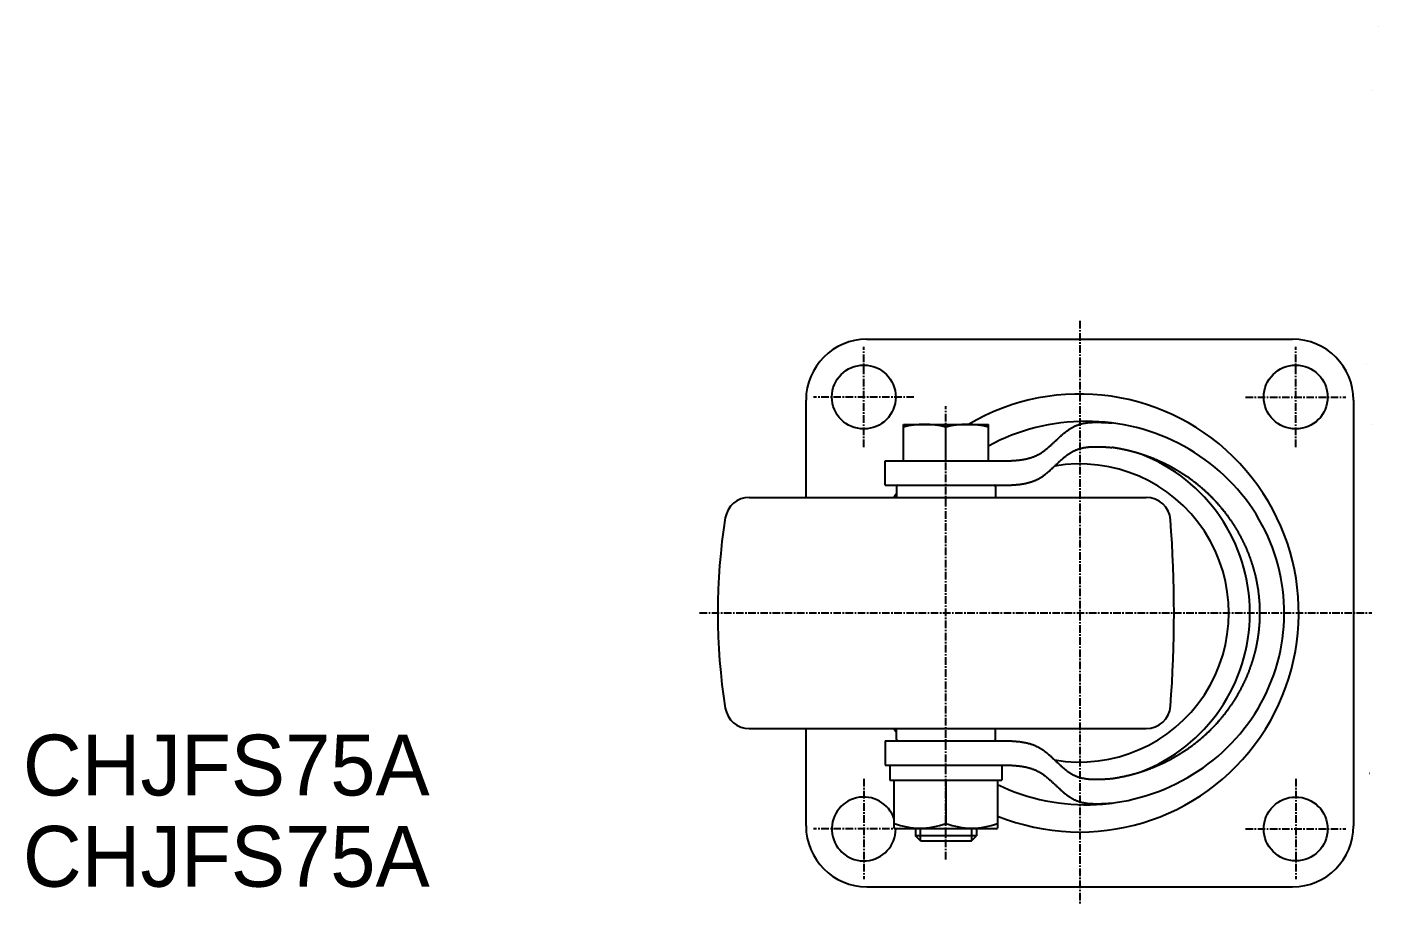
# Model space of a CAD drawing. Extents: x -2184 to -1961, y -355 to 53.
# Drawn here: x -2182.9 to -1960.8, y -354.9 to -210.6 of the extents above; entities that cross this region are included whole.
import ezdxf

# ---------------------------------------------------------------- set-up
doc = ezdxf.new("R2010")
doc.units = 0
doc.linetypes.add('CENTER', pattern=[2, 1.25, -0.25, 0.25, -0.25])
doc.layers.get('0').update_dxf_attribs({"linetype": 'CONTINUOUS'})
doc.layers.add('CENTER', color=1, linetype='CENTER')

msp = doc.modelspace()

# ---------------------------------------------------------------- linework, layer by layer
at = {"color": 7, "linetype": 'CONTINUOUS'}
for p, q in [((-2044.83, -261.95), (-1974.83, -261.95)), ((-2054.83, -287.95), (-2054.83, -271.95)), ((-1964.83, -271.95), (-1964.83, -341.95)), ((-2038.83, -275.95), (-2024.83, -275.95)), ((-2038.83, -275.95), (-2024.83, -275.95)), ((-2038.83, -281.95), (-2038.83, -275.95)), ((-2031.83, -281.95), (-2031.83, -276.38)), ((-2024.83, -281.95), (-2024.83, -275.95)), ((-2041.83, -281.95), (-2023.24, -281.95)), ((-2041.83, -285.95), (-2041.83, -281.95)), ((-2041.83, -285.95), (-2023.24, -285.95)), ((-2039.98, -286.15), (-2039.98, -287.95)), ((-2023.68, -286.15), (-2023.68, -287.95)), ((-2064.15, -287.95), (-1998.9, -287.95)), ((-2064.15, -325.95), (-1998.9, -325.95)), ((-2054.83, -341.95), (-2054.83, -325.95)), ((-2039.98, -327.75), (-2039.98, -325.95)), ((-2023.68, -327.75), (-2023.68, -325.95)), ((-2041.83, -327.95), (-2023.24, -327.95)), ((-2041.83, -327.95), (-2041.83, -331.95)), ((-2041.83, -331.95), (-2023.24, -331.95)), ((-2041.03, -331.95), (-2041.03, -334.45)), ((-2022.63, -331.95), (-2022.63, -334.45)), ((-2041.03, -334.45), (-2022.63, -334.45)), ((-2040.33, -342.3), (-2040.33, -334.45)), ((-2031.83, -334.45), (-2031.83, -341.54)), ((-2023.33, -334.45), (-2023.33, -342.3)), ((-2040.08, -342.45), (-2040.33, -342.3)), ((-2023.58, -342.45), (-2040.08, -342.45)), ((-2036.83, -342.45), (-2036.83, -343.57)), ((-2026.83, -343.57), (-2036.83, -343.57)), ((-2035.95, -344.45), (-2036.83, -343.57)), ((-2027.7, -344.45), (-2026.83, -343.57)), ((-2026.83, -342.45), (-2026.83, -343.57)), ((-2023.58, -342.45), (-2023.33, -342.3)), ((-2027.7, -344.45), (-2035.95, -344.45)), ((-2044.83, -351.95), (-1974.83, -351.95))]:
    msp.add_line(p, q, dxfattribs=at)
at = {"color": 3, "linetype": 'CONTINUOUS'}
for p, q in [((-2036.01, -344.39), (-2036.01, -342.45)), ((-2027.64, -342.45), (-2027.64, -344.39))]:
    msp.add_line(p, q, dxfattribs=at)
at = {"color": 7, "linetype": 'CONTINUOUS'}
msp.add_polyline3d([(-2023.33, -335.17, 0), (-2022.38, -335.6, 0), (-2021.42, -336.01, 0), (-2020.45, -336.39, 0), (-2019.46, -336.73, 0), (-2018.46, -337.05, 0), (-2017.46, -337.33, 0), (-2016.44, -337.59, 0), (-2015.42, -337.81, 0), (-2014.39, -338, 0), (-2013.35, -338.16, 0), (-2012.31, -338.28, 0), (-2011.27, -338.37, 0), (-2010.22, -338.44, 0), (-2009.17, -338.46, 0), (-2008.13, -338.46, 0), (-2007.08, -338.42, 0), (-2006.03, -338.35, 0), (-2004.99, -338.25, 0), (-2003.95, -338.11, 0), (-2002.91, -337.95, 0), (-2001.89, -337.75, 0), (-2000.87, -337.52, 0), (-1999.85, -337.25, 0), (-1998.85, -336.96, 0), (-1997.86, -336.63, 0), (-1996.87, -336.28, 0), (-1995.9, -335.89, 0), (-1994.95, -335.48, 0), (-1994.01, -335.03, 0), (-1993.08, -334.56, 0), (-1992.17, -334.05, 0), (-1991.28, -333.52, 0), (-1990.4, -332.96, 0), (-1989.55, -332.38, 0), (-1988.71, -331.77, 0), (-1987.89, -331.13, 0), (-1987.1, -330.47, 0), (-1986.33, -329.78, 0), (-1985.58, -329.07, 0), (-1984.86, -328.33, 0), (-1984.16, -327.58, 0), (-1983.48, -326.8, 0), (-1982.84, -326.01, 0), (-1982.22, -325.19, 0), (-1981.62, -324.35, 0), (-1981.06, -323.5, 0), (-1980.52, -322.63, 0), (-1980.02, -321.74, 0), (-1979.54, -320.84, 0), (-1979.09, -319.92, 0), (-1978.67, -318.99, 0), (-1978.29, -318.05, 0), (-1977.94, -317.09, 0), (-1977.61, -316.13, 0), (-1977.33, -315.15, 0), (-1977.07, -314.17, 0), (-1976.84, -313.18, 0), (-1976.65, -312.19, 0), (-1976.5, -311.18, 0), (-1976.37, -310.18, 0), (-1976.28, -309.17, 0), (-1976.22, -308.15, 0), (-1976.2, -307.14, 0), (-1976.21, -306.13, 0), (-1976.26, -305.12, 0), (-1976.33, -304.1, 0), (-1976.44, -303.1, 0), (-1976.59, -302.09, 0), (-1976.77, -301.09, 0), (-1976.98, -300.1, 0), (-1977.22, -299.12, 0), (-1977.5, -298.14, 0), (-1977.81, -297.17, 0), (-1978.15, -296.21, 0), (-1978.52, -295.26, 0), (-1978.93, -294.33, 0), (-1979.36, -293.41, 0), (-1979.83, -292.5, 0), (-1980.33, -291.61, 0), (-1980.85, -290.73, 0), (-1981.4, -289.87, 0), (-1981.99, -289.02, 0), (-1982.6, -288.2, 0), (-1983.23, -287.39, 0), (-1983.9, -286.61, 0), (-1984.59, -285.85, 0), (-1985.3, -285.11, 0), (-1986.04, -284.38, 0), (-1986.8, -283.69, 0), (-1987.59, -283.02, 0), (-1988.4, -282.37, 0), (-1989.22, -281.75, 0), (-1990.07, -281.15, 0), (-1990.94, -280.58, 0), (-1991.83, -280.04, 0), (-1992.73, -279.53, 0), (-1993.65, -279.04, 0), (-1994.59, -278.59, 0), (-1995.54, -278.16, 0), (-1996.5, -277.76, 0), (-1997.48, -277.39, 0), (-1998.47, -277.06, 0), (-1999.47, -276.75, 0), (-2000.48, -276.48, 0), (-2001.5, -276.24, 0), (-2002.52, -276.02, 0), (-2003.55, -275.84, 0), (-2004.59, -275.7, 0), (-2005.63, -275.58, 0), (-2006.68, -275.5, 0), (-2007.73, -275.45, 0), (-2008.77, -275.43, 0), (-2009.82, -275.45, 0), (-2010.87, -275.5, 0), (-2011.92, -275.58, 0), (-2012.96, -275.69, 0), (-2014, -275.83, 0), (-2015.03, -276.01, 0), (-2016.05, -276.22, 0), (-2017.07, -276.46, 0), (-2018.08, -276.74, 0), (-2019.08, -277.04, 0), (-2020.07, -277.37, 0), (-2021.05, -277.74, 0), (-2022.02, -278.13, 0), (-2022.97, -278.56, 0), (-2023.91, -279.02, 0), (-2024.83, -279.5, 0)], dxfattribs=at)
at = {"color": 7}
for points in [[(-2023.24, -281.95, 0), (-2023.13, -281.95, 0), (-2023.01, -281.95, 0), (-2022.9, -281.95, 0), (-2022.79, -281.95, 0), (-2022.68, -281.94, 0), (-2022.56, -281.94, 0), (-2022.45, -281.94, 0), (-2022.34, -281.94, 0), (-2022.23, -281.94, 0), (-2022.11, -281.94, 0), (-2022, -281.94, 0), (-2021.89, -281.93, 0), (-2021.78, -281.93, 0), (-2021.67, -281.93, 0), (-2021.55, -281.93, 0), (-2021.44, -281.92, 0), (-2021.33, -281.92, 0), (-2021.22, -281.91, 0), (-2021.11, -281.91, 0), (-2021, -281.9, 0), (-2020.89, -281.9, 0), (-2020.78, -281.89, 0), (-2020.67, -281.88, 0), (-2020.56, -281.88, 0), (-2020.45, -281.87, 0), (-2020.34, -281.86, 0), (-2020.23, -281.85, 0), (-2020.12, -281.84, 0), (-2020.02, -281.83, 0), (-2019.91, -281.82, 0), (-2019.8, -281.81, 0), (-2019.69, -281.79, 0), (-2019.59, -281.78, 0), (-2019.48, -281.76, 0), (-2019.37, -281.75, 0), (-2019.27, -281.73, 0), (-2019.16, -281.71, 0), (-2019.06, -281.7, 0), (-2018.95, -281.68, 0), (-2018.85, -281.66, 0), (-2018.74, -281.64, 0), (-2018.64, -281.61, 0), (-2018.54, -281.59, 0), (-2018.43, -281.57, 0), (-2018.33, -281.54, 0), (-2018.23, -281.51, 0), (-2018.13, -281.49, 0), (-2018.03, -281.46, 0), (-2017.93, -281.43, 0), (-2017.83, -281.4, 0), (-2017.73, -281.37, 0), (-2017.63, -281.33, 0), (-2017.53, -281.3, 0), (-2017.43, -281.26, 0), (-2017.34, -281.22, 0), (-2017.24, -281.18, 0), (-2017.15, -281.14, 0), (-2017.05, -281.1, 0), (-2016.96, -281.06, 0), (-2016.86, -281.01, 0), (-2016.77, -280.97, 0), (-2016.68, -280.92, 0), (-2016.58, -280.87, 0), (-2016.49, -280.82, 0), (-2016.4, -280.77, 0), (-2016.31, -280.71, 0), (-2016.22, -280.66, 0), (-2016.13, -280.6, 0), (-2016.05, -280.54, 0), (-2015.96, -280.48, 0), (-2015.87, -280.42, 0), (-2015.78, -280.36, 0), (-2015.7, -280.3, 0), (-2015.61, -280.24, 0), (-2015.53, -280.17, 0), (-2015.44, -280.1, 0), (-2015.36, -280.04, 0), (-2015.27, -279.97, 0), (-2015.19, -279.9, 0), (-2015.11, -279.83, 0), (-2015.02, -279.76, 0), (-2014.94, -279.69, 0), (-2014.86, -279.62, 0), (-2014.78, -279.55, 0), (-2014.69, -279.48, 0), (-2014.61, -279.4, 0), (-2014.53, -279.33, 0), (-2014.45, -279.25, 0), (-2014.37, -279.18, 0), (-2014.29, -279.11, 0), (-2014.21, -279.03, 0), (-2014.13, -278.95, 0), (-2014.05, -278.88, 0), (-2013.97, -278.8, 0), (-2013.89, -278.73, 0), (-2013.81, -278.65, 0), (-2013.72, -278.58, 0), (-2013.64, -278.5, 0), (-2013.56, -278.43, 0), (-2013.48, -278.35, 0), (-2013.4, -278.27, 0), (-2013.32, -278.2, 0), (-2013.24, -278.12, 0), (-2013.16, -278.05, 0), (-2013.08, -277.98, 0), (-2013, -277.9, 0), (-2012.92, -277.83, 0), (-2012.84, -277.76, 0), (-2012.76, -277.69, 0), (-2012.67, -277.61, 0), (-2012.59, -277.54, 0), (-2012.51, -277.47, 0), (-2012.43, -277.4, 0), (-2012.34, -277.33, 0), (-2012.26, -277.27, 0), (-2012.18, -277.2, 0), (-2012.09, -277.13, 0), (-2012.01, -277.07, 0), (-2011.92, -277.01, 0), (-2011.84, -276.94, 0), (-2011.75, -276.88, 0), (-2011.67, -276.82, 0), (-2011.58, -276.76, 0), (-2011.49, -276.7, 0), (-2011.41, -276.65, 0), (-2011.32, -276.59, 0), (-2011.23, -276.54, 0), (-2011.14, -276.49, 0), (-2011.05, -276.43, 0), (-2010.96, -276.38, 0), (-2010.87, -276.34, 0), (-2010.78, -276.29, 0), (-2010.68, -276.25, 0), (-2010.59, -276.2, 0), (-2010.5, -276.16, 0), (-2010.4, -276.12, 0), (-2010.31, -276.08, 0), (-2010.21, -276.05, 0), (-2010.11, -276.01, 0), (-2010.02, -275.98, 0), (-2009.92, -275.95, 0), (-2009.82, -275.92, 0), (-2009.72, -275.89, 0), (-2009.62, -275.87, 0), (-2009.52, -275.84, 0), (-2009.42, -275.82, 0), (-2009.32, -275.8, 0), (-2009.22, -275.77, 0), (-2009.12, -275.75, 0), (-2009.01, -275.74, 0), (-2008.91, -275.72, 0), (-2008.81, -275.7, 0), (-2008.7, -275.69, 0), (-2008.6, -275.67, 0), (-2008.49, -275.66, 0), (-2008.39, -275.65, 0), (-2008.28, -275.64, 0), (-2008.17, -275.63, 0), (-2008.07, -275.62, 0), (-2007.96, -275.61, 0), (-2007.85, -275.61, 0), (-2007.74, -275.6, 0), (-2007.64, -275.6, 0), (-2007.53, -275.59, 0), (-2007.42, -275.59, 0), (-2007.31, -275.59, 0), (-2007.2, -275.59, 0), (-2007.09, -275.59, 0), (-2006.98, -275.59, 0), (-2006.87, -275.59, 0), (-2006.76, -275.59, 0), (-2006.65, -275.59, 0), (-2006.53, -275.6, 0), (-2006.42, -275.6, 0), (-2006.31, -275.6, 0), (-2006.2, -275.61, 0), (-2006.09, -275.61, 0), (-2005.98, -275.62, 0), (-2005.86, -275.62, 0), (-2005.75, -275.63, 0), (-2005.64, -275.63, 0), (-2005.52, -275.64, 0), (-2005.41, -275.65, 0), (-2005.3, -275.65, 0), (-2005.19, -275.66, 0), (-2005.07, -275.67, 0), (-2004.96, -275.68, 0), (-2004.85, -275.68, 0), (-2004.73, -275.69, 0), (-2004.62, -275.7, 0), (-2004.51, -275.71, 0)], [(-2023.24, -285.95, 0), (-2023.13, -285.95, 0), (-2023.01, -285.95, 0), (-2022.9, -285.95, 0), (-2022.79, -285.95, 0), (-2022.68, -285.94, 0), (-2022.56, -285.94, 0), (-2022.45, -285.94, 0), (-2022.34, -285.94, 0), (-2022.23, -285.94, 0), (-2022.12, -285.94, 0), (-2022.01, -285.94, 0), (-2021.89, -285.93, 0), (-2021.78, -285.93, 0), (-2021.67, -285.93, 0), (-2021.56, -285.93, 0), (-2021.45, -285.92, 0), (-2021.34, -285.92, 0), (-2021.23, -285.91, 0), (-2021.12, -285.91, 0), (-2021.01, -285.9, 0), (-2020.9, -285.9, 0), (-2020.79, -285.89, 0), (-2020.68, -285.88, 0), (-2020.57, -285.88, 0), (-2020.46, -285.87, 0), (-2020.35, -285.86, 0), (-2020.24, -285.85, 0), (-2020.13, -285.84, 0), (-2020.03, -285.83, 0), (-2019.92, -285.82, 0), (-2019.81, -285.81, 0), (-2019.7, -285.8, 0), (-2019.6, -285.78, 0), (-2019.49, -285.77, 0), (-2019.39, -285.75, 0), (-2019.28, -285.74, 0), (-2019.17, -285.72, 0), (-2019.07, -285.7, 0), (-2018.97, -285.68, 0), (-2018.86, -285.66, 0), (-2018.76, -285.64, 0), (-2018.65, -285.62, 0), (-2018.55, -285.6, 0), (-2018.45, -285.57, 0), (-2018.35, -285.55, 0), (-2018.25, -285.52, 0), (-2018.15, -285.49, 0), (-2018.04, -285.46, 0), (-2017.94, -285.44, 0), (-2017.85, -285.4, 0), (-2017.75, -285.37, 0), (-2017.65, -285.34, 0), (-2017.55, -285.3, 0), (-2017.45, -285.27, 0), (-2017.36, -285.23, 0), (-2017.26, -285.19, 0), (-2017.17, -285.15, 0), (-2017.07, -285.11, 0), (-2016.98, -285.07, 0), (-2016.88, -285.02, 0), (-2016.79, -284.98, 0), (-2016.7, -284.93, 0), (-2016.61, -284.88, 0), (-2016.51, -284.83, 0), (-2016.42, -284.78, 0), (-2016.33, -284.73, 0), (-2016.24, -284.67, 0), (-2016.16, -284.61, 0), (-2016.07, -284.56, 0), (-2015.98, -284.5, 0), (-2015.89, -284.44, 0), (-2015.81, -284.38, 0), (-2015.72, -284.31, 0), (-2015.64, -284.25, 0), (-2015.55, -284.19, 0), (-2015.47, -284.12, 0), (-2015.38, -284.05, 0), (-2015.3, -283.99, 0), (-2015.21, -283.92, 0), (-2015.13, -283.85, 0), (-2015.05, -283.78, 0), (-2014.97, -283.71, 0), (-2014.88, -283.64, 0), (-2014.8, -283.57, 0), (-2014.72, -283.5, 0), (-2014.64, -283.42, 0), (-2014.56, -283.35, 0), (-2014.48, -283.27, 0), (-2014.4, -283.2, 0), (-2014.32, -283.13, 0), (-2014.24, -283.05, 0), (-2014.15, -282.98, 0), (-2014.07, -282.9, 0), (-2013.99, -282.83, 0), (-2013.91, -282.75, 0), (-2013.83, -282.68, 0), (-2013.75, -282.6, 0), (-2013.67, -282.52, 0), (-2013.59, -282.45, 0), (-2013.51, -282.37, 0), (-2013.43, -282.3, 0), (-2013.35, -282.22, 0), (-2013.27, -282.15, 0), (-2013.19, -282.07, 0), (-2013.11, -282, 0), (-2013.03, -281.93, 0), (-2012.95, -281.85, 0), (-2012.87, -281.78, 0), (-2012.79, -281.71, 0), (-2012.71, -281.64, 0), (-2012.63, -281.57, 0), (-2012.54, -281.5, 0), (-2012.46, -281.43, 0), (-2012.38, -281.36, 0), (-2012.3, -281.29, 0), (-2012.21, -281.22, 0), (-2012.13, -281.16, 0), (-2012.05, -281.09, 0), (-2011.96, -281.03, 0), (-2011.88, -280.97, 0), (-2011.79, -280.9, 0), (-2011.71, -280.84, 0), (-2011.62, -280.78, 0), (-2011.53, -280.73, 0), (-2011.45, -280.67, 0), (-2011.36, -280.61, 0), (-2011.27, -280.56, 0), (-2011.18, -280.51, 0), (-2011.09, -280.46, 0), (-2011, -280.41, 0), (-2010.91, -280.36, 0), (-2010.82, -280.31, 0), (-2010.73, -280.27, 0), (-2010.64, -280.22, 0), (-2010.54, -280.18, 0), (-2010.45, -280.14, 0), (-2010.35, -280.11, 0), (-2010.26, -280.07, 0), (-2010.16, -280.03, 0), (-2010.07, -280, 0), (-2009.97, -279.97, 0), (-2009.87, -279.94, 0), (-2009.77, -279.91, 0), (-2009.67, -279.88, 0), (-2009.57, -279.86, 0), (-2009.47, -279.83, 0), (-2009.37, -279.81, 0), (-2009.27, -279.79, 0), (-2009.17, -279.77, 0), (-2009.07, -279.75, 0), (-2008.96, -279.74, 0), (-2008.86, -279.72, 0), (-2008.76, -279.7, 0), (-2008.65, -279.69, 0), (-2008.55, -279.68, 0), (-2008.44, -279.67, 0), (-2008.34, -279.66, 0), (-2008.23, -279.65, 0), (-2008.13, -279.64, 0), (-2008.02, -279.63, 0), (-2007.91, -279.63, 0), (-2007.8, -279.62, 0), (-2007.7, -279.62, 0), (-2007.59, -279.61, 0), (-2007.48, -279.61, 0), (-2007.37, -279.61, 0), (-2007.26, -279.61, 0), (-2007.15, -279.61, 0), (-2007.04, -279.61, 0), (-2006.93, -279.61, 0), (-2006.82, -279.61, 0), (-2006.71, -279.61, 0), (-2006.6, -279.62, 0), (-2006.49, -279.62, 0), (-2006.38, -279.62, 0), (-2006.27, -279.63, 0), (-2006.15, -279.63, 0), (-2006.04, -279.64, 0), (-2005.93, -279.64, 0), (-2005.82, -279.65, 0), (-2005.71, -279.66, 0), (-2005.59, -279.66, 0), (-2005.48, -279.67, 0), (-2005.37, -279.68, 0), (-2005.26, -279.69, 0), (-2005.14, -279.69, 0), (-2005.03, -279.7, 0), (-2004.92, -279.71, 0), (-2004.8, -279.72, 0), (-2004.69, -279.73, 0), (-2004.58, -279.74, 0)], [(-2004.58, -334.16, 0), (-2004.48, -334.15, 0), (-2004.37, -334.13, 0), (-2004.27, -334.12, 0), (-2004.16, -334.1, 0), (-2004.06, -334.08, 0), (-2003.95, -334.06, 0), (-2003.85, -334.05, 0), (-2003.74, -334.03, 0), (-2003.64, -334.01, 0), (-2003.53, -333.99, 0), (-2003.43, -333.97, 0), (-2003.32, -333.95, 0), (-2003.22, -333.93, 0), (-2003.11, -333.91, 0), (-2003.01, -333.89, 0), (-2002.9, -333.87, 0), (-2002.8, -333.85, 0), (-2002.7, -333.83, 0), (-2002.59, -333.81, 0), (-2002.49, -333.78, 0), (-2002.38, -333.76, 0), (-2002.28, -333.74, 0), (-2002.18, -333.71, 0), (-2002.07, -333.69, 0), (-2001.97, -333.67, 0), (-2001.87, -333.64, 0), (-2001.76, -333.62, 0), (-2001.66, -333.59, 0), (-2001.56, -333.56, 0), (-2001.45, -333.54, 0), (-2001.35, -333.51, 0), (-2001.25, -333.49, 0), (-2001.14, -333.46, 0), (-2001.04, -333.43, 0), (-2000.94, -333.4, 0), (-2000.84, -333.37, 0), (-2000.73, -333.35, 0), (-2000.63, -333.32, 0), (-2000.53, -333.29, 0), (-2000.43, -333.26, 0), (-2000.33, -333.23, 0), (-2000.22, -333.2, 0), (-2000.12, -333.17, 0), (-2000.02, -333.13, 0), (-1999.92, -333.1, 0), (-1999.82, -333.07, 0), (-1999.72, -333.04, 0), (-1999.62, -333.01, 0), (-1999.52, -332.97, 0), (-1999.41, -332.94, 0), (-1999.31, -332.9, 0), (-1999.21, -332.87, 0), (-1999.11, -332.84, 0), (-1999.01, -332.8, 0), (-1998.91, -332.77, 0), (-1998.81, -332.73, 0), (-1998.71, -332.69, 0), (-1998.61, -332.66, 0), (-1998.51, -332.62, 0), (-1998.42, -332.58, 0), (-1998.32, -332.55, 0), (-1998.22, -332.51, 0), (-1998.12, -332.47, 0), (-1998.02, -332.43, 0), (-1997.92, -332.39, 0), (-1997.82, -332.36, 0), (-1997.72, -332.31, 0), (-1997.63, -332.27, 0), (-1997.53, -332.24, 0), (-1997.43, -332.19, 0), (-1997.33, -332.15, 0), (-1997.24, -332.11, 0), (-1997.14, -332.07, 0), (-1997.04, -332.03, 0), (-1996.94, -331.99, 0), (-1996.85, -331.94, 0), (-1996.75, -331.9, 0), (-1996.65, -331.86, 0), (-1996.56, -331.81, 0), (-1996.46, -331.77, 0), (-1996.37, -331.73, 0), (-1996.27, -331.68, 0), (-1996.17, -331.63, 0), (-1996.08, -331.59, 0), (-1995.98, -331.54, 0), (-1995.89, -331.5, 0), (-1995.79, -331.45, 0), (-1995.7, -331.4, 0), (-1995.6, -331.36, 0), (-1995.51, -331.31, 0), (-1995.42, -331.26, 0), (-1995.32, -331.21, 0), (-1995.23, -331.17, 0), (-1995.13, -331.12, 0), (-1995.04, -331.07, 0), (-1994.95, -331.02, 0), (-1994.85, -330.97, 0), (-1994.76, -330.92, 0), (-1994.67, -330.87, 0), (-1994.58, -330.82, 0), (-1994.48, -330.77, 0), (-1994.39, -330.71, 0), (-1994.3, -330.66, 0), (-1994.21, -330.61, 0), (-1994.12, -330.56, 0), (-1994.03, -330.51, 0), (-1993.94, -330.45, 0), (-1993.84, -330.4, 0), (-1993.75, -330.35, 0), (-1993.66, -330.29, 0), (-1993.57, -330.24, 0), (-1993.48, -330.18, 0), (-1993.39, -330.13, 0), (-1993.3, -330.07, 0), (-1993.21, -330.02, 0), (-1993.13, -329.96, 0), (-1993.04, -329.9, 0), (-1992.95, -329.85, 0), (-1992.86, -329.79, 0), (-1992.77, -329.74, 0), (-1992.68, -329.68, 0), (-1992.6, -329.62, 0), (-1992.51, -329.56, 0), (-1992.42, -329.5, 0), (-1992.33, -329.44, 0), (-1992.25, -329.38, 0), (-1992.16, -329.33, 0), (-1992.07, -329.27, 0), (-1991.99, -329.21, 0), (-1991.9, -329.15, 0), (-1991.82, -329.08, 0), (-1991.73, -329.02, 0), (-1991.65, -328.96, 0), (-1991.56, -328.9, 0), (-1991.48, -328.84, 0), (-1991.39, -328.78, 0), (-1991.31, -328.71, 0), (-1991.22, -328.65, 0), (-1991.14, -328.59, 0), (-1991.06, -328.53, 0), (-1990.97, -328.46, 0), (-1990.89, -328.4, 0), (-1990.81, -328.33, 0), (-1990.73, -328.27, 0), (-1990.64, -328.2, 0), (-1990.56, -328.14, 0), (-1990.48, -328.07, 0), (-1990.4, -328.01, 0), (-1990.32, -327.94, 0), (-1990.24, -327.88, 0), (-1990.16, -327.81, 0), (-1990.07, -327.74, 0), (-1989.99, -327.68, 0), (-1989.91, -327.61, 0), (-1989.84, -327.54, 0), (-1989.76, -327.47, 0), (-1989.68, -327.4, 0), (-1989.6, -327.34, 0), (-1989.52, -327.27, 0), (-1989.44, -327.2, 0), (-1989.36, -327.13, 0), (-1989.29, -327.06, 0), (-1989.21, -326.99, 0), (-1989.13, -326.92, 0), (-1989.05, -326.85, 0), (-1988.98, -326.78, 0), (-1988.9, -326.71, 0), (-1988.82, -326.64, 0), (-1988.75, -326.56, 0), (-1988.67, -326.49, 0), (-1988.6, -326.42, 0), (-1988.52, -326.35, 0), (-1988.45, -326.28, 0), (-1988.37, -326.2, 0), (-1988.3, -326.13, 0), (-1988.23, -326.06, 0), (-1988.15, -325.98, 0), (-1988.08, -325.91, 0), (-1988.01, -325.84, 0), (-1987.93, -325.76, 0), (-1987.86, -325.69, 0), (-1987.79, -325.61, 0), (-1987.72, -325.54, 0), (-1987.64, -325.46, 0), (-1987.57, -325.39, 0), (-1987.5, -325.31, 0), (-1987.43, -325.23, 0), (-1987.36, -325.16, 0), (-1987.29, -325.08, 0), (-1987.22, -325, 0), (-1987.15, -324.93, 0), (-1987.08, -324.85, 0), (-1987.01, -324.77, 0), (-1986.95, -324.69, 0), (-1986.88, -324.62, 0), (-1986.81, -324.54, 0), (-1986.74, -324.46, 0), (-1986.67, -324.38, 0), (-1986.61, -324.3, 0), (-1986.54, -324.22, 0), (-1986.47, -324.14, 0), (-1986.41, -324.06, 0), (-1986.34, -323.98, 0), (-1986.28, -323.9, 0), (-1986.21, -323.82, 0), (-1986.15, -323.74, 0), (-1986.08, -323.66, 0), (-1986.02, -323.58, 0), (-1985.95, -323.5, 0), (-1985.89, -323.42, 0), (-1985.83, -323.33, 0), (-1985.76, -323.25, 0), (-1985.7, -323.17, 0), (-1985.64, -323.09, 0), (-1985.58, -323, 0), (-1985.51, -322.92, 0), (-1985.45, -322.84, 0), (-1985.39, -322.76, 0), (-1985.33, -322.67, 0), (-1985.27, -322.59, 0), (-1985.21, -322.5, 0), (-1985.15, -322.42, 0), (-1985.09, -322.34, 0), (-1985.03, -322.25, 0), (-1984.97, -322.17, 0), (-1984.92, -322.08, 0), (-1984.86, -322, 0), (-1984.8, -321.91, 0), (-1984.74, -321.82, 0), (-1984.69, -321.74, 0), (-1984.63, -321.65, 0), (-1984.57, -321.57, 0), (-1984.52, -321.48, 0), (-1984.46, -321.39, 0), (-1984.4, -321.31, 0), (-1984.35, -321.22, 0), (-1984.29, -321.13, 0), (-1984.24, -321.05, 0), (-1984.19, -320.96, 0), (-1984.13, -320.87, 0), (-1984.08, -320.78, 0), (-1984.03, -320.69, 0), (-1983.97, -320.61, 0), (-1983.92, -320.52, 0), (-1983.87, -320.43, 0), (-1983.82, -320.34, 0), (-1983.77, -320.25, 0), (-1983.71, -320.16, 0), (-1983.66, -320.07, 0), (-1983.61, -319.98, 0), (-1983.56, -319.89, 0), (-1983.51, -319.8, 0), (-1983.47, -319.71, 0), (-1983.42, -319.62, 0), (-1983.37, -319.53, 0), (-1983.32, -319.44, 0), (-1983.27, -319.35, 0), (-1983.22, -319.26, 0), (-1983.18, -319.17, 0), (-1983.13, -319.08, 0), (-1983.08, -318.99, 0), (-1983.04, -318.89, 0), (-1982.99, -318.8, 0), (-1982.95, -318.71, 0), (-1982.9, -318.62, 0), (-1982.86, -318.52, 0), (-1982.81, -318.43, 0), (-1982.77, -318.34, 0), (-1982.72, -318.25, 0), (-1982.68, -318.15, 0), (-1982.64, -318.06, 0), (-1982.6, -317.97, 0), (-1982.55, -317.88, 0), (-1982.51, -317.78, 0), (-1982.47, -317.69, 0), (-1982.43, -317.59, 0), (-1982.39, -317.5, 0), (-1982.35, -317.41, 0), (-1982.31, -317.31, 0), (-1982.27, -317.22, 0), (-1982.23, -317.12, 0), (-1982.19, -317.03, 0), (-1982.15, -316.93, 0), (-1982.11, -316.84, 0), (-1982.07, -316.74, 0), (-1982.04, -316.65, 0), (-1982, -316.55, 0), (-1981.96, -316.46, 0), (-1981.93, -316.36, 0), (-1981.89, -316.27, 0), (-1981.86, -316.17, 0), (-1981.82, -316.07, 0), (-1981.79, -315.98, 0), (-1981.75, -315.88, 0), (-1981.72, -315.79, 0), (-1981.68, -315.69, 0), (-1981.65, -315.59, 0), (-1981.62, -315.5, 0), (-1981.58, -315.4, 0), (-1981.55, -315.3, 0), (-1981.52, -315.21, 0), (-1981.49, -315.11, 0), (-1981.46, -315.01, 0), (-1981.43, -314.92, 0), (-1981.4, -314.82, 0), (-1981.37, -314.72, 0), (-1981.34, -314.62, 0), (-1981.31, -314.52, 0), (-1981.28, -314.43, 0), (-1981.25, -314.33, 0), (-1981.22, -314.23, 0), (-1981.19, -314.13, 0), (-1981.17, -314.04, 0), (-1981.14, -313.94, 0), (-1981.11, -313.84, 0), (-1981.09, -313.74, 0), (-1981.06, -313.64, 0), (-1981.03, -313.54, 0), (-1981.01, -313.44, 0), (-1980.98, -313.35, 0), (-1980.96, -313.25, 0), (-1980.94, -313.15, 0), (-1980.91, -313.05, 0), (-1980.89, -312.95, 0), (-1980.87, -312.85, 0), (-1980.84, -312.75, 0), (-1980.82, -312.65, 0), (-1980.8, -312.55, 0), (-1980.78, -312.45, 0), (-1980.76, -312.35, 0), (-1980.74, -312.25, 0), (-1980.72, -312.15, 0), (-1980.7, -312.05, 0), (-1980.68, -311.95, 0), (-1980.66, -311.85, 0), (-1980.64, -311.75, 0), (-1980.62, -311.65, 0), (-1980.6, -311.55, 0), (-1980.59, -311.45, 0), (-1980.57, -311.35, 0), (-1980.55, -311.25, 0), (-1980.54, -311.15, 0), (-1980.52, -311.05, 0), (-1980.51, -310.95, 0), (-1980.49, -310.85, 0), (-1980.48, -310.75, 0), (-1980.46, -310.65, 0), (-1980.45, -310.55, 0), (-1980.43, -310.45, 0), (-1980.42, -310.35, 0), (-1980.41, -310.25, 0), (-1980.39, -310.14, 0), (-1980.38, -310.04, 0), (-1980.37, -309.94, 0), (-1980.36, -309.84, 0), (-1980.35, -309.74, 0), (-1980.34, -309.64, 0), (-1980.33, -309.54, 0), (-1980.32, -309.44, 0), (-1980.31, -309.34, 0), (-1980.3, -309.23, 0), (-1980.29, -309.13, 0), (-1980.28, -309.03, 0), (-1980.27, -308.93, 0), (-1980.27, -308.83, 0), (-1980.26, -308.73, 0), (-1980.25, -308.63, 0), (-1980.25, -308.52, 0), (-1980.24, -308.42, 0), (-1980.24, -308.32, 0), (-1980.23, -308.22, 0), (-1980.23, -308.12, 0), (-1980.22, -308.02, 0), (-1980.22, -307.92, 0), (-1980.21, -307.81, 0), (-1980.21, -307.71, 0), (-1980.21, -307.61, 0), (-1980.21, -307.51, 0), (-1980.2, -307.41, 0), (-1980.2, -307.31, 0), (-1980.2, -307.2, 0), (-1980.2, -307.1, 0), (-1980.2, -307, 0), (-1980.2, -306.9, 0), (-1980.2, -306.8, 0), (-1980.2, -306.7, 0), (-1980.2, -306.6, 0), (-1980.2, -306.49, 0), (-1980.21, -306.39, 0), (-1980.21, -306.29, 0), (-1980.21, -306.19, 0), (-1980.21, -306.09, 0), (-1980.22, -305.99, 0), (-1980.22, -305.88, 0), (-1980.23, -305.78, 0), (-1980.23, -305.68, 0), (-1980.24, -305.58, 0), (-1980.24, -305.48, 0), (-1980.25, -305.38, 0), (-1980.25, -305.27, 0), (-1980.26, -305.17, 0), (-1980.27, -305.07, 0), (-1980.27, -304.97, 0), (-1980.28, -304.87, 0), (-1980.29, -304.77, 0), (-1980.3, -304.67, 0), (-1980.31, -304.57, 0), (-1980.32, -304.46, 0), (-1980.33, -304.36, 0), (-1980.34, -304.26, 0), (-1980.35, -304.16, 0), (-1980.36, -304.06, 0), (-1980.37, -303.96, 0), (-1980.38, -303.86, 0), (-1980.39, -303.76, 0), (-1980.41, -303.66, 0), (-1980.42, -303.56, 0), (-1980.43, -303.45, 0), (-1980.45, -303.35, 0), (-1980.46, -303.25, 0), (-1980.47, -303.15, 0), (-1980.49, -303.05, 0), (-1980.5, -302.95, 0), (-1980.52, -302.85, 0), (-1980.54, -302.75, 0), (-1980.55, -302.65, 0), (-1980.57, -302.55, 0), (-1980.59, -302.45, 0), (-1980.6, -302.35, 0), (-1980.62, -302.25, 0), (-1980.64, -302.15, 0), (-1980.66, -302.05, 0), (-1980.68, -301.95, 0), (-1980.7, -301.85, 0), (-1980.72, -301.75, 0), (-1980.74, -301.65, 0), (-1980.76, -301.55, 0), (-1980.78, -301.45, 0), (-1980.8, -301.35, 0), (-1980.82, -301.25, 0), (-1980.84, -301.15, 0), (-1980.87, -301.05, 0), (-1980.89, -300.95, 0), (-1980.91, -300.85, 0), (-1980.93, -300.75, 0), (-1980.96, -300.66, 0), (-1980.98, -300.56, 0), (-1981.01, -300.46, 0), (-1981.03, -300.36, 0), (-1981.06, -300.26, 0), (-1981.08, -300.16, 0), (-1981.11, -300.06, 0), (-1981.14, -299.96, 0), (-1981.16, -299.87, 0), (-1981.19, -299.77, 0), (-1981.22, -299.67, 0), (-1981.25, -299.57, 0), (-1981.28, -299.48, 0), (-1981.31, -299.38, 0), (-1981.33, -299.28, 0), (-1981.36, -299.18, 0), (-1981.39, -299.08, 0), (-1981.42, -298.99, 0), (-1981.46, -298.89, 0), (-1981.49, -298.79, 0), (-1981.52, -298.69, 0), (-1981.55, -298.6, 0), (-1981.58, -298.5, 0), (-1981.62, -298.4, 0), (-1981.65, -298.31, 0), (-1981.68, -298.21, 0), (-1981.72, -298.12, 0), (-1981.75, -298.02, 0), (-1981.78, -297.92, 0), (-1981.82, -297.83, 0), (-1981.85, -297.73, 0), (-1981.89, -297.63, 0), (-1981.93, -297.54, 0), (-1981.96, -297.44, 0), (-1982, -297.35, 0), (-1982.04, -297.25, 0), (-1982.07, -297.16, 0), (-1982.11, -297.06, 0), (-1982.15, -296.97, 0), (-1982.19, -296.87, 0), (-1982.23, -296.78, 0), (-1982.27, -296.68, 0), (-1982.31, -296.59, 0), (-1982.35, -296.5, 0), (-1982.39, -296.4, 0), (-1982.43, -296.31, 0), (-1982.47, -296.21, 0), (-1982.51, -296.12, 0), (-1982.55, -296.03, 0), (-1982.59, -295.93, 0), (-1982.64, -295.84, 0), (-1982.68, -295.75, 0), (-1982.72, -295.65, 0), (-1982.77, -295.56, 0), (-1982.81, -295.47, 0), (-1982.85, -295.38, 0), (-1982.9, -295.28, 0), (-1982.94, -295.19, 0), (-1982.99, -295.1, 0), (-1983.03, -295.01, 0), (-1983.08, -294.92, 0), (-1983.13, -294.82, 0), (-1983.17, -294.73, 0), (-1983.22, -294.64, 0), (-1983.27, -294.55, 0), (-1983.32, -294.46, 0), (-1983.36, -294.37, 0), (-1983.41, -294.28, 0), (-1983.46, -294.19, 0), (-1983.51, -294.1, 0), (-1983.56, -294.01, 0), (-1983.61, -293.92, 0), (-1983.66, -293.83, 0), (-1983.71, -293.74, 0), (-1983.76, -293.65, 0), (-1983.81, -293.56, 0), (-1983.87, -293.47, 0), (-1983.92, -293.38, 0), (-1983.97, -293.3, 0), (-1984.02, -293.21, 0), (-1984.08, -293.12, 0), (-1984.13, -293.03, 0), (-1984.18, -292.94, 0), (-1984.24, -292.86, 0), (-1984.29, -292.77, 0), (-1984.35, -292.68, 0), (-1984.4, -292.59, 0), (-1984.46, -292.51, 0), (-1984.51, -292.42, 0), (-1984.57, -292.33, 0), (-1984.63, -292.25, 0), (-1984.68, -292.16, 0), (-1984.74, -292.08, 0), (-1984.8, -291.99, 0), (-1984.85, -291.9, 0), (-1984.91, -291.82, 0), (-1984.97, -291.74, 0), (-1985.03, -291.65, 0), (-1985.09, -291.56, 0), (-1985.15, -291.48, 0), (-1985.21, -291.4, 0), (-1985.27, -291.31, 0), (-1985.33, -291.23, 0), (-1985.39, -291.15, 0), (-1985.45, -291.06, 0), (-1985.51, -290.98, 0), (-1985.57, -290.9, 0), (-1985.64, -290.81, 0), (-1985.7, -290.73, 0), (-1985.76, -290.65, 0), (-1985.82, -290.57, 0), (-1985.89, -290.49, 0), (-1985.95, -290.4, 0), (-1986.01, -290.32, 0), (-1986.08, -290.24, 0), (-1986.14, -290.16, 0), (-1986.21, -290.08, 0), (-1986.27, -290, 0), (-1986.34, -289.92, 0), (-1986.4, -289.84, 0), (-1986.47, -289.76, 0), (-1986.54, -289.68, 0), (-1986.6, -289.6, 0), (-1986.67, -289.52, 0), (-1986.74, -289.44, 0), (-1986.81, -289.36, 0), (-1986.87, -289.29, 0), (-1986.94, -289.21, 0), (-1987.01, -289.13, 0), (-1987.08, -289.05, 0), (-1987.15, -288.97, 0), (-1987.22, -288.9, 0), (-1987.29, -288.82, 0), (-1987.36, -288.74, 0), (-1987.43, -288.67, 0), (-1987.5, -288.59, 0), (-1987.57, -288.51, 0), (-1987.64, -288.44, 0), (-1987.71, -288.36, 0), (-1987.78, -288.29, 0), (-1987.86, -288.21, 0), (-1987.93, -288.14, 0), (-1988, -288.06, 0), (-1988.07, -287.99, 0), (-1988.15, -287.92, 0), (-1988.22, -287.84, 0), (-1988.3, -287.77, 0), (-1988.37, -287.7, 0), (-1988.44, -287.62, 0), (-1988.52, -287.55, 0), (-1988.59, -287.48, 0), (-1988.67, -287.41, 0), (-1988.74, -287.33, 0), (-1988.82, -287.26, 0), (-1988.9, -287.19, 0), (-1988.97, -287.12, 0), (-1989.05, -287.05, 0), (-1989.13, -286.98, 0), (-1989.2, -286.91, 0), (-1989.28, -286.84, 0), (-1989.36, -286.77, 0), (-1989.44, -286.7, 0), (-1989.52, -286.63, 0), (-1989.59, -286.56, 0), (-1989.67, -286.5, 0), (-1989.75, -286.43, 0), (-1989.83, -286.36, 0), (-1989.91, -286.29, 0), (-1989.99, -286.22, 0), (-1990.07, -286.16, 0), (-1990.15, -286.09, 0), (-1990.23, -286.02, 0), (-1990.31, -285.96, 0), (-1990.39, -285.89, 0), (-1990.48, -285.82, 0), (-1990.56, -285.76, 0), (-1990.64, -285.69, 0), (-1990.72, -285.63, 0), (-1990.8, -285.57, 0), (-1990.89, -285.5, 0), (-1990.97, -285.44, 0), (-1991.05, -285.37, 0), (-1991.14, -285.31, 0), (-1991.22, -285.25, 0), (-1991.3, -285.19, 0), (-1991.39, -285.12, 0), (-1991.47, -285.06, 0), (-1991.56, -285, 0), (-1991.64, -284.94, 0), (-1991.73, -284.88, 0), (-1991.81, -284.81, 0), (-1991.9, -284.75, 0), (-1991.98, -284.69, 0), (-1992.07, -284.63, 0), (-1992.16, -284.57, 0), (-1992.24, -284.51, 0), (-1992.33, -284.46, 0), (-1992.42, -284.4, 0), (-1992.5, -284.34, 0), (-1992.59, -284.28, 0), (-1992.68, -284.22, 0), (-1992.77, -284.17, 0), (-1992.86, -284.11, 0), (-1992.94, -284.05, 0), (-1993.03, -284, 0), (-1993.12, -283.94, 0), (-1993.21, -283.88, 0), (-1993.3, -283.83, 0), (-1993.39, -283.77, 0), (-1993.48, -283.72, 0), (-1993.57, -283.66, 0), (-1993.66, -283.61, 0), (-1993.75, -283.55, 0), (-1993.84, -283.5, 0), (-1993.93, -283.45, 0), (-1994.02, -283.39, 0), (-1994.11, -283.34, 0), (-1994.2, -283.29, 0), (-1994.3, -283.24, 0), (-1994.39, -283.18, 0), (-1994.48, -283.13, 0), (-1994.57, -283.08, 0), (-1994.66, -283.03, 0), (-1994.76, -282.98, 0), (-1994.85, -282.93, 0), (-1994.94, -282.88, 0), (-1995.04, -282.83, 0), (-1995.13, -282.78, 0), (-1995.22, -282.73, 0), (-1995.32, -282.68, 0), (-1995.41, -282.64, 0), (-1995.5, -282.59, 0), (-1995.6, -282.54, 0), (-1995.69, -282.49, 0), (-1995.79, -282.45, 0), (-1995.88, -282.4, 0), (-1995.98, -282.36, 0), (-1996.07, -282.31, 0), (-1996.17, -282.26, 0), (-1996.26, -282.22, 0), (-1996.36, -282.17, 0), (-1996.46, -282.13, 0), (-1996.55, -282.08, 0), (-1996.65, -282.04, 0), (-1996.75, -282, 0), (-1996.84, -281.95, 0), (-1996.94, -281.91, 0), (-1997.04, -281.87, 0), (-1997.13, -281.83, 0), (-1997.23, -281.79, 0), (-1997.33, -281.75, 0), (-1997.43, -281.7, 0), (-1997.52, -281.66, 0), (-1997.62, -281.62, 0), (-1997.72, -281.58, 0), (-1997.82, -281.54, 0), (-1997.92, -281.5, 0), (-1998.01, -281.47, 0), (-1998.11, -281.43, 0), (-1998.21, -281.39, 0), (-1998.31, -281.35, 0), (-1998.41, -281.31, 0), (-1998.51, -281.28, 0), (-1998.61, -281.24, 0), (-1998.71, -281.2, 0), (-1998.81, -281.17, 0), (-1998.91, -281.13, 0), (-1999.01, -281.1, 0), (-1999.11, -281.06, 0), (-1999.21, -281.03, 0), (-1999.31, -280.99, 0), (-1999.41, -280.96, 0), (-1999.51, -280.93, 0), (-1999.61, -280.89, 0), (-1999.71, -280.86, 0), (-1999.81, -280.83, 0), (-1999.91, -280.8, 0), (-2000.02, -280.76, 0), (-2000.12, -280.73, 0), (-2000.22, -280.7, 0), (-2000.32, -280.67, 0), (-2000.42, -280.64, 0), (-2000.52, -280.61, 0), (-2000.63, -280.58, 0), (-2000.73, -280.55, 0), (-2000.83, -280.52, 0), (-2000.93, -280.5, 0), (-2001.04, -280.47, 0), (-2001.14, -280.44, 0), (-2001.24, -280.41, 0), (-2001.34, -280.39, 0), (-2001.45, -280.36, 0), (-2001.55, -280.33, 0), (-2001.65, -280.31, 0), (-2001.76, -280.28, 0), (-2001.86, -280.26, 0), (-2001.96, -280.23, 0), (-2002.07, -280.21, 0), (-2002.17, -280.18, 0), (-2002.27, -280.16, 0), (-2002.38, -280.14, 0), (-2002.48, -280.11, 0), (-2002.59, -280.09, 0), (-2002.69, -280.07, 0), (-2002.79, -280.05, 0), (-2002.9, -280.03, 0), (-2003, -280, 0), (-2003.11, -279.98, 0), (-2003.21, -279.96, 0), (-2003.32, -279.94, 0), (-2003.42, -279.92, 0), (-2003.53, -279.9, 0), (-2003.63, -279.89, 0), (-2003.74, -279.87, 0), (-2003.84, -279.85, 0), (-2003.95, -279.83, 0), (-2004.05, -279.81, 0), (-2004.16, -279.8, 0), (-2004.26, -279.78, 0), (-2004.37, -279.77, 0), (-2004.47, -279.75, 0), (-2004.58, -279.74, 0)], [(-2023.24, -327.95, 0), (-2023.13, -327.95, 0), (-2023.01, -327.95, 0), (-2022.9, -327.95, 0), (-2022.79, -327.95, 0), (-2022.68, -327.95, 0), (-2022.56, -327.95, 0), (-2022.45, -327.95, 0), (-2022.34, -327.95, 0), (-2022.23, -327.96, 0), (-2022.12, -327.96, 0), (-2022.01, -327.96, 0), (-2021.89, -327.96, 0), (-2021.78, -327.96, 0), (-2021.67, -327.97, 0), (-2021.56, -327.97, 0), (-2021.45, -327.98, 0), (-2021.34, -327.98, 0), (-2021.23, -327.98, 0), (-2021.12, -327.99, 0), (-2021.01, -327.99, 0), (-2020.9, -328, 0), (-2020.79, -328, 0), (-2020.68, -328.01, 0), (-2020.57, -328.02, 0), (-2020.46, -328.03, 0), (-2020.35, -328.04, 0), (-2020.24, -328.05, 0), (-2020.13, -328.06, 0), (-2020.03, -328.07, 0), (-2019.92, -328.08, 0), (-2019.81, -328.09, 0), (-2019.7, -328.1, 0), (-2019.6, -328.12, 0), (-2019.49, -328.13, 0), (-2019.39, -328.15, 0), (-2019.28, -328.16, 0), (-2019.17, -328.18, 0), (-2019.07, -328.2, 0), (-2018.97, -328.22, 0), (-2018.86, -328.24, 0), (-2018.76, -328.26, 0), (-2018.65, -328.28, 0), (-2018.55, -328.3, 0), (-2018.45, -328.32, 0), (-2018.35, -328.35, 0), (-2018.25, -328.38, 0), (-2018.15, -328.4, 0), (-2018.04, -328.43, 0), (-2017.94, -328.46, 0), (-2017.85, -328.49, 0), (-2017.75, -328.52, 0), (-2017.65, -328.56, 0), (-2017.55, -328.59, 0), (-2017.45, -328.63, 0), (-2017.36, -328.67, 0), (-2017.26, -328.7, 0), (-2017.17, -328.75, 0), (-2017.07, -328.79, 0), (-2016.98, -328.83, 0), (-2016.88, -328.87, 0), (-2016.79, -328.92, 0), (-2016.7, -328.97, 0), (-2016.61, -329.02, 0), (-2016.51, -329.07, 0), (-2016.42, -329.12, 0), (-2016.33, -329.17, 0), (-2016.24, -329.23, 0), (-2016.16, -329.28, 0), (-2016.07, -329.34, 0), (-2015.98, -329.4, 0), (-2015.89, -329.46, 0), (-2015.81, -329.52, 0), (-2015.72, -329.58, 0), (-2015.64, -329.65, 0), (-2015.55, -329.71, 0), (-2015.47, -329.78, 0), (-2015.38, -329.84, 0), (-2015.3, -329.91, 0), (-2015.21, -329.98, 0), (-2015.13, -330.05, 0), (-2015.05, -330.12, 0), (-2014.97, -330.19, 0), (-2014.88, -330.26, 0), (-2014.8, -330.33, 0), (-2014.72, -330.4, 0), (-2014.64, -330.48, 0), (-2014.56, -330.55, 0), (-2014.48, -330.62, 0), (-2014.4, -330.7, 0), (-2014.32, -330.77, 0), (-2014.24, -330.85, 0), (-2014.15, -330.92, 0), (-2014.07, -331, 0), (-2013.99, -331.07, 0), (-2013.91, -331.15, 0), (-2013.83, -331.22, 0), (-2013.75, -331.3, 0), (-2013.67, -331.37, 0), (-2013.59, -331.45, 0), (-2013.51, -331.52, 0), (-2013.43, -331.6, 0), (-2013.35, -331.67, 0), (-2013.27, -331.75, 0), (-2013.19, -331.82, 0), (-2013.11, -331.9, 0), (-2013.03, -331.97, 0), (-2012.95, -332.04, 0), (-2012.87, -332.12, 0), (-2012.79, -332.19, 0), (-2012.71, -332.26, 0), (-2012.63, -332.33, 0), (-2012.54, -332.4, 0), (-2012.46, -332.47, 0), (-2012.38, -332.54, 0), (-2012.3, -332.61, 0), (-2012.21, -332.67, 0), (-2012.13, -332.74, 0), (-2012.05, -332.8, 0), (-2011.96, -332.87, 0), (-2011.88, -332.93, 0), (-2011.79, -332.99, 0), (-2011.71, -333.05, 0), (-2011.62, -333.11, 0), (-2011.53, -333.17, 0), (-2011.45, -333.23, 0), (-2011.36, -333.28, 0), (-2011.27, -333.34, 0), (-2011.18, -333.39, 0), (-2011.09, -333.44, 0), (-2011, -333.49, 0), (-2010.91, -333.54, 0), (-2010.82, -333.59, 0), (-2010.73, -333.63, 0), (-2010.64, -333.67, 0), (-2010.54, -333.71, 0), (-2010.45, -333.75, 0), (-2010.35, -333.79, 0), (-2010.26, -333.83, 0), (-2010.16, -333.86, 0), (-2010.07, -333.9, 0), (-2009.97, -333.93, 0), (-2009.87, -333.96, 0), (-2009.77, -333.99, 0), (-2009.67, -334.01, 0), (-2009.57, -334.04, 0), (-2009.47, -334.06, 0), (-2009.37, -334.08, 0), (-2009.27, -334.11, 0), (-2009.17, -334.12, 0), (-2009.07, -334.14, 0), (-2008.96, -334.16, 0), (-2008.86, -334.18, 0), (-2008.76, -334.19, 0), (-2008.65, -334.2, 0), (-2008.55, -334.22, 0), (-2008.44, -334.23, 0), (-2008.34, -334.24, 0), (-2008.23, -334.25, 0), (-2008.13, -334.26, 0), (-2008.02, -334.26, 0), (-2007.91, -334.27, 0), (-2007.8, -334.27, 0), (-2007.7, -334.28, 0), (-2007.59, -334.28, 0), (-2007.48, -334.29, 0), (-2007.37, -334.29, 0), (-2007.26, -334.29, 0), (-2007.15, -334.29, 0), (-2007.04, -334.29, 0), (-2006.93, -334.29, 0), (-2006.82, -334.29, 0), (-2006.71, -334.28, 0), (-2006.6, -334.28, 0), (-2006.49, -334.28, 0), (-2006.38, -334.27, 0), (-2006.27, -334.27, 0), (-2006.15, -334.26, 0), (-2006.04, -334.26, 0), (-2005.93, -334.25, 0), (-2005.82, -334.25, 0), (-2005.71, -334.24, 0), (-2005.59, -334.23, 0), (-2005.48, -334.23, 0), (-2005.37, -334.22, 0), (-2005.26, -334.21, 0), (-2005.14, -334.2, 0), (-2005.03, -334.19, 0), (-2004.92, -334.19, 0), (-2004.8, -334.18, 0), (-2004.69, -334.17, 0), (-2004.58, -334.16, 0)], [(-2023.24, -331.95, 0), (-2023.13, -331.95, 0), (-2023.01, -331.95, 0), (-2022.9, -331.95, 0), (-2022.79, -331.95, 0), (-2022.68, -331.95, 0), (-2022.56, -331.95, 0), (-2022.45, -331.95, 0), (-2022.34, -331.96, 0), (-2022.23, -331.96, 0), (-2022.11, -331.96, 0), (-2022, -331.96, 0), (-2021.89, -331.96, 0), (-2021.78, -331.97, 0), (-2021.67, -331.97, 0), (-2021.55, -331.97, 0), (-2021.44, -331.98, 0), (-2021.33, -331.98, 0), (-2021.22, -331.98, 0), (-2021.11, -331.99, 0), (-2021, -331.99, 0), (-2020.89, -332, 0), (-2020.78, -332.01, 0), (-2020.67, -332.01, 0), (-2020.56, -332.02, 0), (-2020.45, -332.03, 0), (-2020.34, -332.04, 0), (-2020.23, -332.05, 0), (-2020.12, -332.06, 0), (-2020.02, -332.07, 0), (-2019.91, -332.08, 0), (-2019.8, -332.09, 0), (-2019.69, -332.11, 0), (-2019.59, -332.12, 0), (-2019.48, -332.13, 0), (-2019.37, -332.15, 0), (-2019.27, -332.17, 0), (-2019.16, -332.18, 0), (-2019.06, -332.2, 0), (-2018.95, -332.22, 0), (-2018.85, -332.24, 0), (-2018.74, -332.26, 0), (-2018.64, -332.28, 0), (-2018.54, -332.31, 0), (-2018.43, -332.33, 0), (-2018.33, -332.36, 0), (-2018.23, -332.38, 0), (-2018.13, -332.41, 0), (-2018.03, -332.44, 0), (-2017.93, -332.47, 0), (-2017.83, -332.5, 0), (-2017.73, -332.53, 0), (-2017.63, -332.57, 0), (-2017.53, -332.6, 0), (-2017.43, -332.64, 0), (-2017.34, -332.68, 0), (-2017.24, -332.71, 0), (-2017.15, -332.75, 0), (-2017.05, -332.8, 0), (-2016.96, -332.84, 0), (-2016.86, -332.88, 0), (-2016.77, -332.93, 0), (-2016.68, -332.98, 0), (-2016.58, -333.03, 0), (-2016.49, -333.08, 0), (-2016.4, -333.13, 0), (-2016.31, -333.18, 0), (-2016.22, -333.24, 0), (-2016.13, -333.3, 0), (-2016.05, -333.35, 0), (-2015.96, -333.41, 0), (-2015.87, -333.47, 0), (-2015.78, -333.54, 0), (-2015.7, -333.6, 0), (-2015.61, -333.66, 0), (-2015.53, -333.73, 0), (-2015.44, -333.79, 0), (-2015.36, -333.86, 0), (-2015.27, -333.93, 0), (-2015.19, -334, 0), (-2015.11, -334.06, 0), (-2015.02, -334.13, 0), (-2014.94, -334.2, 0), (-2014.86, -334.28, 0), (-2014.78, -334.35, 0), (-2014.69, -334.42, 0), (-2014.61, -334.5, 0), (-2014.53, -334.57, 0), (-2014.45, -334.64, 0), (-2014.37, -334.72, 0), (-2014.29, -334.79, 0), (-2014.21, -334.87, 0), (-2014.13, -334.94, 0), (-2014.05, -335.02, 0), (-2013.97, -335.09, 0), (-2013.89, -335.17, 0), (-2013.81, -335.24, 0), (-2013.72, -335.32, 0), (-2013.64, -335.39, 0), (-2013.56, -335.47, 0), (-2013.48, -335.55, 0), (-2013.4, -335.62, 0), (-2013.32, -335.7, 0), (-2013.24, -335.77, 0), (-2013.16, -335.85, 0), (-2013.08, -335.92, 0), (-2013, -335.99, 0), (-2012.92, -336.07, 0), (-2012.84, -336.14, 0), (-2012.76, -336.21, 0), (-2012.67, -336.28, 0), (-2012.59, -336.35, 0), (-2012.51, -336.42, 0), (-2012.43, -336.49, 0), (-2012.34, -336.56, 0), (-2012.26, -336.63, 0), (-2012.18, -336.7, 0), (-2012.09, -336.76, 0), (-2012.01, -336.83, 0), (-2011.92, -336.89, 0), (-2011.84, -336.95, 0), (-2011.75, -337.02, 0), (-2011.67, -337.08, 0), (-2011.58, -337.13, 0), (-2011.49, -337.19, 0), (-2011.41, -337.25, 0), (-2011.32, -337.31, 0), (-2011.23, -337.36, 0), (-2011.14, -337.41, 0), (-2011.05, -337.46, 0), (-2010.96, -337.51, 0), (-2010.87, -337.56, 0), (-2010.78, -337.61, 0), (-2010.68, -337.65, 0), (-2010.59, -337.69, 0), (-2010.5, -337.74, 0), (-2010.4, -337.77, 0), (-2010.31, -337.81, 0), (-2010.21, -337.85, 0), (-2010.11, -337.88, 0), (-2010.02, -337.92, 0), (-2009.92, -337.95, 0), (-2009.82, -337.98, 0), (-2009.72, -338, 0), (-2009.62, -338.03, 0), (-2009.52, -338.06, 0), (-2009.42, -338.08, 0), (-2009.32, -338.1, 0), (-2009.22, -338.12, 0), (-2009.12, -338.14, 0), (-2009.01, -338.16, 0), (-2008.91, -338.18, 0), (-2008.81, -338.19, 0), (-2008.7, -338.21, 0), (-2008.6, -338.22, 0), (-2008.49, -338.24, 0), (-2008.39, -338.25, 0), (-2008.28, -338.26, 0), (-2008.17, -338.27, 0), (-2008.07, -338.27, 0), (-2007.96, -338.28, 0), (-2007.85, -338.29, 0), (-2007.74, -338.29, 0), (-2007.64, -338.3, 0), (-2007.53, -338.3, 0), (-2007.42, -338.31, 0), (-2007.31, -338.31, 0), (-2007.2, -338.31, 0), (-2007.09, -338.31, 0), (-2006.98, -338.31, 0), (-2006.87, -338.31, 0), (-2006.76, -338.31, 0), (-2006.65, -338.31, 0), (-2006.53, -338.3, 0), (-2006.42, -338.3, 0), (-2006.31, -338.3, 0), (-2006.2, -338.29, 0), (-2006.09, -338.29, 0), (-2005.98, -338.28, 0), (-2005.86, -338.27, 0), (-2005.75, -338.27, 0), (-2005.64, -338.26, 0), (-2005.52, -338.26, 0), (-2005.41, -338.25, 0), (-2005.3, -338.24, 0), (-2005.19, -338.24, 0), (-2005.07, -338.23, 0), (-2004.96, -338.22, 0), (-2004.85, -338.21, 0), (-2004.73, -338.2, 0), (-2004.62, -338.2, 0), (-2004.51, -338.19, 0)]]:
    msp.add_polyline3d(points, dxfattribs=at)
at = {"color": 7, "linetype": 'CONTINUOUS'}
for centre in [(-2045.33, -271.45), (-1974.33, -271.45), (-1974.33, -342.45)]:
    msp.add_circle(centre, 5.25, dxfattribs=at)
for centre, radius, start, end in [((-2044.83, -271.95), 10, 90, 180), ((-1974.83, -271.95), 10, 0, 90), ((-2009.83, -306.95), 36, 247.9757, 120.5584), ((-2035.33, -290.31), 14.36, 75.8945, 104.1055), ((-2028.33, -290.31), 14.36, 75.8945, 104.1055), ((-2009.83, -306.95), 36, 136.017, 136.0185), ((-2009.83, -306.95), 27.98, 291.0784, 68.905), ((-2009.83, -306.95), 24.5, 260.2685, 99.7293), ((-2039.78, -286.15), 0.2, 90, 180), ((-2023.88, -286.15), 0.2, 0, 90), ((-2064.15, -291.95), 4, 90, 171.0107), ((-2009.83, -306.95), 36, 146.877, 148.1446), ((-1998.9, -291.95), 4, 4.3892, 90), ((-1969.33, -306.95), 100, 171.0107, 188.9893), ((-2194.33, -306.95), 200, 355.6108, 4.3892), ((-2064.15, -321.95), 4, 188.9893, 270), ((-1998.9, -321.95), 4, 270, 355.6108), ((-2009.83, -306.95), 36, 211.8554, 213.123), ((-2039.78, -327.75), 0.2, 180, 270), ((-2009.83, -306.95), 36, 215.6853, 215.6866), ((-2023.88, -327.75), 0.2, 270, 0), ((-2045.33, -342.45), 5.25, 17.7528, 360), ((-2044.83, -341.95), 10, 180, 270), ((-2036.08, -330.03), 12.28, 249.7438, 290.2562), ((-2027.58, -330.03), 12.28, 249.7438, 290.2562), ((-1974.83, -341.95), 10, 270, 0)]:
    msp.add_arc(centre, radius, start, end, dxfattribs=at)
at = {"layer": 'CENTER', "color": 1, "linetype": 'CENTER'}
for p, q in [((-1960.8, -210.62), (-1960.8, -210.62)), ((-1961.79, -221.01), (-1961.79, -221.01)), ((-2009.83, -258.95), (-2009.83, -354.95)), ((-2045.33, -279.7), (-2045.33, -263.2)), ((-1974.33, -279.7), (-1974.33, -263.2)), ((-1962.67, -266.06), (-1962.71, -266.06)), ((-2037.08, -271.45), (-2053.58, -271.45)), ((-2031.83, -347.45), (-2031.83, -272.95)), ((-1982.58, -271.45), (-1966.08, -271.45)), ((-1961.68, -275.94), (-1961.68, -275.94)), ((-2072.33, -306.95), (-1961.83, -306.95)), ((-2045.33, -334.2), (-2045.33, -350.7)), ((-1974.33, -334.2), (-1974.33, -350.7)), ((-1962.17, -333.35), (-1962.21, -333.36)), ((-2037.08, -342.45), (-2053.58, -342.45)), ((-1982.58, -342.45), (-1966.08, -342.45))]:
    msp.add_line(p, q, dxfattribs=at)

# ---------------------------------------------------------------- texts
at = {"color": 7, "linetype": 'CONTINUOUS'}
for p in [(-2183.56, -336.95), (-2183.56, -351.95)]:
    msp.add_text('CHJFS75A', height=10, dxfattribs=at).set_placement(p)

doc.saveas('drawing.dxf')
